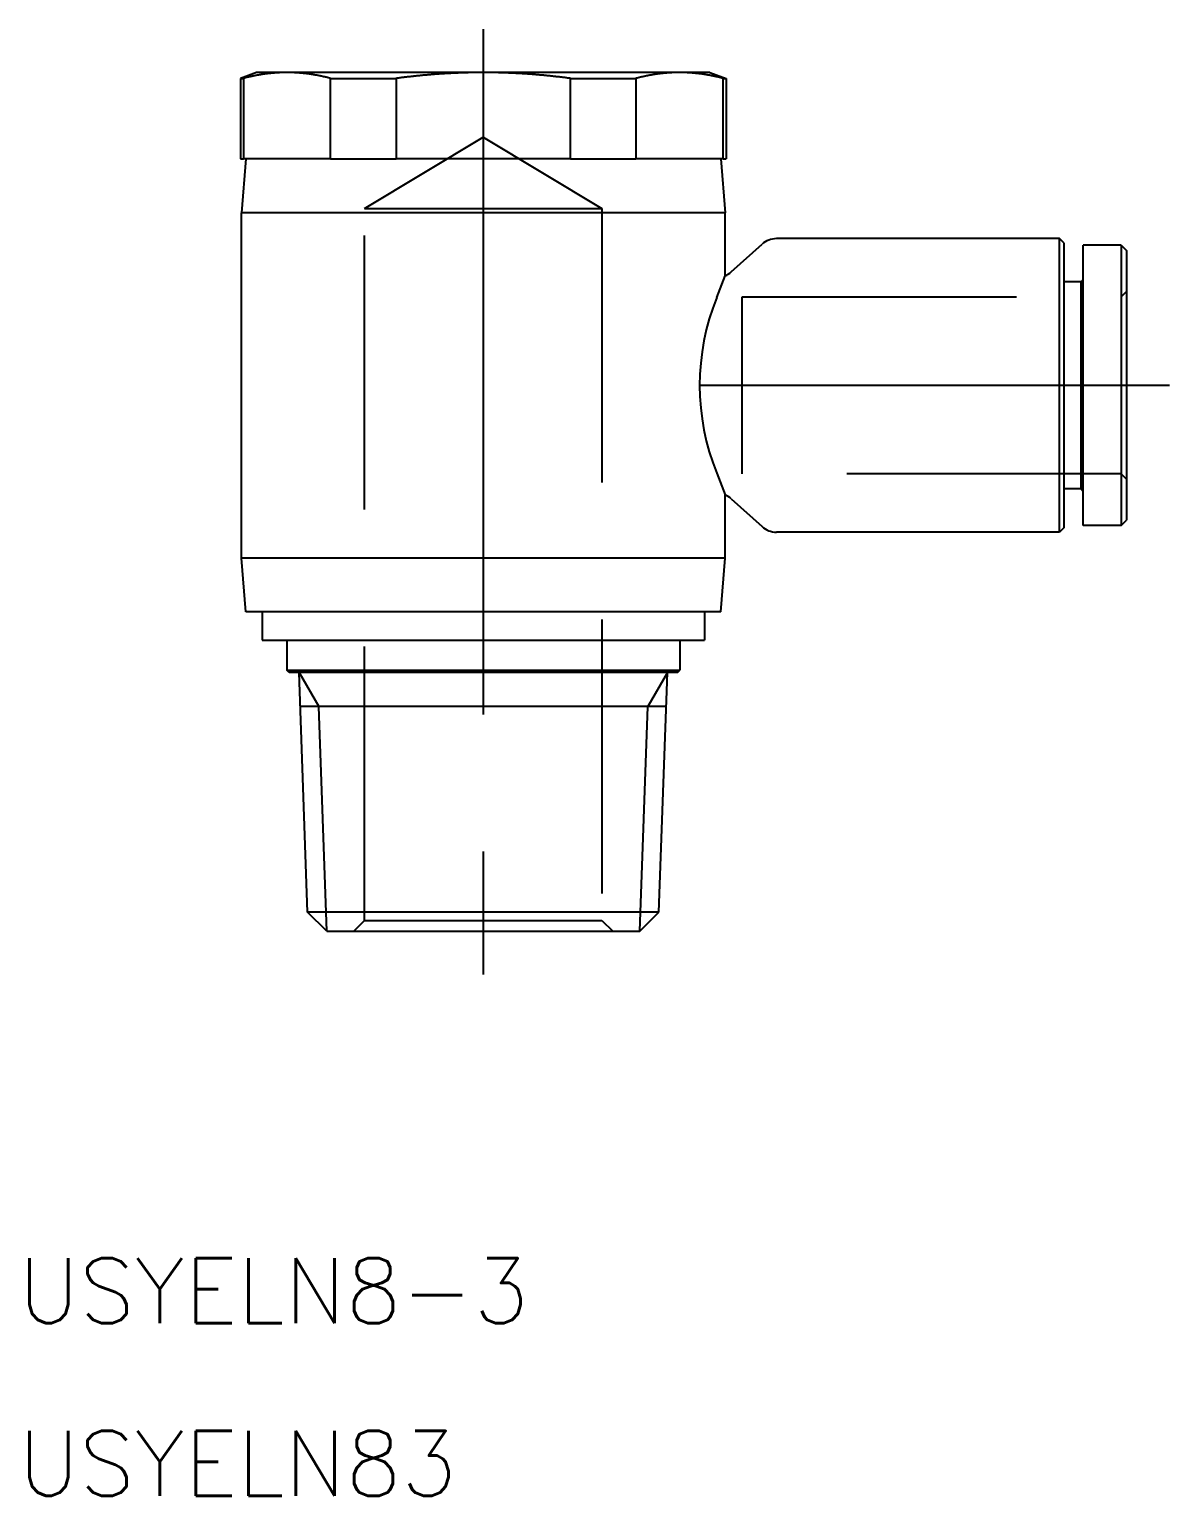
# Model space of a CAD drawing. Extents: x -50.8 to 45.6, y -51.5 to 16.5.
# Drawn here: x -50.8 to 2, y -51.5 to 16.5 of the extents above; entities that cross this region are included whole.
import ezdxf

# ---------------------------------------------------------------- set-up
doc = ezdxf.new("R2010")
doc.units = 0
doc.linetypes.add('CENTER', pattern=[50.8, 31.75, -6.35, 6.35, -6.35])
doc.linetypes.add('DASHED', pattern=[19.05, 12.7, -6.35])
doc.layers.get('0').update_dxf_attribs({"linetype": 'CONTINUOUS'})
doc.layers.add('CENTER', color=1, linetype='CENTER')
doc.styles.get("Standard").update_dxf_attribs({"font": 'txt.shx', "height": 3, "bigfont": 'bigfont.shx'})

msp = doc.modelspace()

# ---------------------------------------------------------------- linework, layer by layer
at = {"color": 7, "linetype": 'CONTINUOUS'}
for p, q in [((-40.3, 14.5), (-41.05, 14.227)), ((-38.893, 14.5), (-40.3, 14.5)), ((-29.8, 14.5), (-38.893, 14.5)), ((-20.707, 14.5), (-29.8, 14.5)), ((-19.3, 14.5), (-20.707, 14.5)), ((-19.3, 14.5), (-18.55, 14.227)), ((-41.05, 14.227), (-41.05, 10.5)), ((-41.05, 14.227), (-40.913, 14.227)), ((-40.913, 14.227), (-40.913, 10.5)), ((-36.874, 14.227), (-33.839, 14.227)), ((-36.874, 10.5), (-36.874, 14.227)), ((-33.839, 14.227), (-33.839, 10.5)), ((-25.761, 10.5), (-25.761, 14.227)), ((-25.761, 14.227), (-22.726, 14.227)), ((-22.726, 14.227), (-22.726, 10.5)), ((-18.687, 10.5), (-18.687, 14.227)), ((-18.687, 14.227), (-18.55, 14.227)), ((-18.55, 14.227), (-18.55, 10.5)), ((-41.05, 10.5), (-40.913, 10.5)), ((-40.8, 10.5), (-41, 8)), ((-40.533, 10.5), (-40.913, 10.5)), ((-37.254, 10.5), (-40.533, 10.5)), ((-36.874, 10.5), (-37.254, 10.5)), ((-36.874, 10.5), (-33.839, 10.5)), ((-33.079, 10.5), (-33.839, 10.5)), ((-26.521, 10.5), (-33.079, 10.5)), ((-25.761, 10.5), (-26.521, 10.5)), ((-25.761, 10.5), (-22.726, 10.5)), ((-22.346, 10.5), (-22.726, 10.5)), ((-19.067, 10.5), (-22.346, 10.5)), ((-18.687, 10.5), (-19.067, 10.5)), ((-18.8, 10.5), (-18.6, 8)), ((-18.687, 10.5), (-18.55, 10.5)), ((-18.6, 8), (-41, 8)), ((-41, -8), (-41, 8)), ((-18.6, 5.077), (-18.6, 8)), ((-3.1, 6.8), (-16.216, 6.8)), ((-3.1, -6.8), (-3.1, 6.8)), ((-2.9, 6.6), (-3.1, 6.8)), ((-18.315, 5.257), (-16.885, 6.543)), ((-2.9, 6.6), (-2.9, -6.6)), ((-0.25, 6.5), (-2, 6.5)), ((-2, -6.5), (-2, 6.5)), ((-0.25, 6.5), (-0.25, -6.5)), ((-0.25, 6.5), (0, 6.25)), ((0, 6.25), (0, -6.25)), ((-18.984, 4.068), (-18.6, 5.077)), ((-2.1, 4.8), (-2.9, 4.8)), ((-2.1, 4.8), (-2, 4.9)), ((-2.1, -4.8), (-2.1, 4.8)), ((-18.984, -4.068), (-18.6, -5.077)), ((-18.6, -8), (-18.6, -5.077)), ((-18.315, -5.257), (-16.885, -6.543)), ((-2.1, -4.8), (-2.9, -4.8)), ((-2.1, -4.8), (-2, -4.9)), ((-2.9, -6.6), (-3.1, -6.8)), ((-0.25, -6.5), (-2, -6.5)), ((-0.25, -6.5), (0, -6.25)), ((-3.1, -6.8), (-16.216, -6.8)), ((-18.6, -8), (-41, -8)), ((-40.8, -10.5), (-41, -8)), ((-18.8, -10.5), (-18.6, -8)), ((-18.8, -10.5), (-40.8, -10.5)), ((-40.05, -10.5), (-40.05, -11.8)), ((-19.55, -10.5), (-19.55, -11.8)), ((-40.05, -11.8), (-19.55, -11.8)), ((-38.9, -11.8), (-38.9, -13.2)), ((-20.7, -11.8), (-20.7, -13.2)), ((-38.9, -13.2), (-20.7, -13.2)), ((-38.8, -13.3), (-38.9, -13.2)), ((-20.8, -13.3), (-38.8, -13.3)), ((-37.94, -24.413), (-38.328, -13.3)), ((-21.66, -24.413), (-21.272, -13.3)), ((-20.8, -13.3), (-20.7, -13.2)), ((-21.327, -14.878), (-38.273, -14.878)), ((-21.66, -24.413), (-37.94, -24.413)), ((-37.053, -25.3), (-37.94, -24.413)), ((-22.547, -25.3), (-21.66, -24.413)), ((-37.053, -25.3), (-22.547, -25.3))]:
    msp.add_line(p, q, dxfattribs=at)
at = {"color": 3, "linetype": 'DASHED'}
for p, q in [((-35.3, 8.2), (-29.8, 11.505)), ((-29.8, 11.505), (-24.3, 8.2)), ((-35.3, -24.8), (-35.3, 8.2)), ((-35.3, 8.2), (-24.3, 8.2)), ((-24.3, 8.2), (-24.3, -24.8)), ((-17.8, 4.1), (-0.25, 4.1)), ((-17.8, -4.1), (-17.8, 4.1)), ((-0.25, 4.1), (0, 4.35)), ((-0.25, -4.1), (-17.8, -4.1)), ((0, -4.35), (-0.25, -4.1)), ((-35.8, -25.3), (-35.3, -24.8)), ((-35.3, -24.8), (-24.3, -24.8)), ((-24.3, -24.8), (-23.8, -25.3))]:
    msp.add_line(p, q, dxfattribs=at)
at = {"color": 3, "linetype": 'CONTINUOUS'}
for p, q in [((-38.328, -13.3), (-37.417, -14.878)), ((-21.272, -13.3), (-22.183, -14.878)), ((-37.053, -25.3), (-37.417, -14.878)), ((-22.547, -25.3), (-22.183, -14.878))]:
    msp.add_line(p, q, dxfattribs=at)
at = {"color": 7}
for points in [[(-38.893, 14.5, 0), (-38.914, 14.5, 0), (-38.936, 14.5, 0), (-38.957, 14.5, 0), (-38.978, 14.499, 0), (-38.999, 14.499, 0), (-39.02, 14.499, 0), (-39.041, 14.498, 0), (-39.062, 14.498, 0), (-39.084, 14.498, 0), (-39.105, 14.497, 0), (-39.126, 14.496, 0), (-39.147, 14.495, 0), (-39.168, 14.495, 0), (-39.189, 14.494, 0), (-39.21, 14.493, 0), (-39.231, 14.492, 0), (-39.252, 14.491, 0), (-39.273, 14.49, 0), (-39.294, 14.489, 0), (-39.315, 14.488, 0), (-39.336, 14.486, 0), (-39.357, 14.485, 0), (-39.378, 14.484, 0), (-39.399, 14.482, 0), (-39.42, 14.481, 0), (-39.441, 14.479, 0), (-39.462, 14.478, 0), (-39.483, 14.476, 0), (-39.504, 14.474, 0), (-39.525, 14.472, 0), (-39.546, 14.47, 0), (-39.567, 14.469, 0), (-39.588, 14.467, 0), (-39.609, 14.465, 0), (-39.63, 14.463, 0), (-39.651, 14.46, 0), (-39.672, 14.458, 0), (-39.693, 14.456, 0), (-39.714, 14.454, 0), (-39.735, 14.451, 0), (-39.756, 14.449, 0), (-39.777, 14.446, 0), (-39.798, 14.444, 0), (-39.819, 14.441, 0), (-39.84, 14.438, 0), (-39.862, 14.435, 0), (-39.883, 14.433, 0), (-39.904, 14.43, 0), (-39.925, 14.427, 0), (-39.946, 14.424, 0), (-39.967, 14.421, 0), (-39.988, 14.418, 0), (-40.009, 14.415, 0), (-40.03, 14.411, 0), (-40.051, 14.408, 0), (-40.073, 14.405, 0), (-40.094, 14.401, 0), (-40.115, 14.398, 0), (-40.136, 14.394, 0), (-40.157, 14.391, 0), (-40.179, 14.387, 0), (-40.2, 14.383, 0), (-40.221, 14.38, 0), (-40.242, 14.376, 0), (-40.264, 14.372, 0), (-40.285, 14.368, 0), (-40.306, 14.364, 0), (-40.328, 14.36, 0), (-40.349, 14.356, 0), (-40.37, 14.352, 0), (-40.392, 14.347, 0), (-40.413, 14.343, 0), (-40.435, 14.339, 0), (-40.456, 14.334, 0), (-40.478, 14.33, 0), (-40.499, 14.325, 0), (-40.521, 14.321, 0), (-40.542, 14.316, 0), (-40.564, 14.311, 0), (-40.586, 14.306, 0), (-40.607, 14.302, 0), (-40.629, 14.297, 0), (-40.65, 14.292, 0), (-40.672, 14.287, 0), (-40.694, 14.281, 0), (-40.716, 14.276, 0), (-40.737, 14.271, 0), (-40.759, 14.266, 0), (-40.781, 14.26, 0), (-40.803, 14.255, 0), (-40.825, 14.25, 0), (-40.847, 14.244, 0), (-40.869, 14.238, 0), (-40.891, 14.233, 0), (-40.913, 14.227, 0)], [(-36.874, 14.227, 0), (-36.896, 14.233, 0), (-36.918, 14.238, 0), (-36.94, 14.244, 0), (-36.962, 14.25, 0), (-36.984, 14.255, 0), (-37.005, 14.26, 0), (-37.027, 14.266, 0), (-37.049, 14.271, 0), (-37.071, 14.276, 0), (-37.093, 14.281, 0), (-37.114, 14.287, 0), (-37.136, 14.292, 0), (-37.158, 14.297, 0), (-37.179, 14.302, 0), (-37.201, 14.306, 0), (-37.223, 14.311, 0), (-37.244, 14.316, 0), (-37.266, 14.321, 0), (-37.287, 14.325, 0), (-37.309, 14.33, 0), (-37.33, 14.334, 0), (-37.352, 14.339, 0), (-37.373, 14.343, 0), (-37.395, 14.347, 0), (-37.416, 14.352, 0), (-37.437, 14.356, 0), (-37.459, 14.36, 0), (-37.48, 14.364, 0), (-37.501, 14.368, 0), (-37.523, 14.372, 0), (-37.544, 14.376, 0), (-37.565, 14.38, 0), (-37.587, 14.383, 0), (-37.608, 14.387, 0), (-37.629, 14.391, 0), (-37.65, 14.394, 0), (-37.672, 14.398, 0), (-37.693, 14.401, 0), (-37.714, 14.405, 0), (-37.735, 14.408, 0), (-37.756, 14.411, 0), (-37.777, 14.415, 0), (-37.798, 14.418, 0), (-37.819, 14.421, 0), (-37.841, 14.424, 0), (-37.862, 14.427, 0), (-37.883, 14.43, 0), (-37.904, 14.433, 0), (-37.925, 14.435, 0), (-37.946, 14.438, 0), (-37.967, 14.441, 0), (-37.988, 14.444, 0), (-38.009, 14.446, 0), (-38.03, 14.449, 0), (-38.051, 14.451, 0), (-38.072, 14.454, 0), (-38.093, 14.456, 0), (-38.114, 14.458, 0), (-38.135, 14.46, 0), (-38.156, 14.463, 0), (-38.177, 14.465, 0), (-38.198, 14.467, 0), (-38.219, 14.469, 0), (-38.24, 14.47, 0), (-38.261, 14.472, 0), (-38.282, 14.474, 0), (-38.303, 14.476, 0), (-38.324, 14.478, 0), (-38.345, 14.479, 0), (-38.366, 14.481, 0), (-38.387, 14.482, 0), (-38.408, 14.484, 0), (-38.429, 14.485, 0), (-38.45, 14.486, 0), (-38.471, 14.488, 0), (-38.492, 14.489, 0), (-38.513, 14.49, 0), (-38.534, 14.491, 0), (-38.555, 14.492, 0), (-38.576, 14.493, 0), (-38.597, 14.494, 0), (-38.619, 14.495, 0), (-38.64, 14.495, 0), (-38.661, 14.496, 0), (-38.682, 14.497, 0), (-38.703, 14.498, 0), (-38.724, 14.498, 0), (-38.745, 14.498, 0), (-38.766, 14.499, 0), (-38.787, 14.499, 0), (-38.809, 14.499, 0), (-38.83, 14.5, 0), (-38.851, 14.5, 0), (-38.872, 14.5, 0), (-38.893, 14.5, 0)], [(-29.8, 14.5, 0), (-29.842, 14.5, 0), (-29.885, 14.5, 0), (-29.927, 14.5, 0), (-29.97, 14.499, 0), (-30.012, 14.499, 0), (-30.054, 14.499, 0), (-30.096, 14.498, 0), (-30.139, 14.498, 0), (-30.181, 14.498, 0), (-30.223, 14.497, 0), (-30.265, 14.496, 0), (-30.307, 14.495, 0), (-30.349, 14.495, 0), (-30.392, 14.494, 0), (-30.434, 14.493, 0), (-30.476, 14.492, 0), (-30.518, 14.491, 0), (-30.56, 14.49, 0), (-30.602, 14.489, 0), (-30.644, 14.488, 0), (-30.686, 14.486, 0), (-30.728, 14.485, 0), (-30.77, 14.484, 0), (-30.812, 14.482, 0), (-30.854, 14.481, 0), (-30.896, 14.479, 0), (-30.938, 14.478, 0), (-30.98, 14.476, 0), (-31.022, 14.474, 0), (-31.064, 14.472, 0), (-31.106, 14.47, 0), (-31.148, 14.469, 0), (-31.19, 14.467, 0), (-31.232, 14.465, 0), (-31.274, 14.463, 0), (-31.316, 14.46, 0), (-31.358, 14.458, 0), (-31.4, 14.456, 0), (-31.442, 14.454, 0), (-31.484, 14.451, 0), (-31.526, 14.449, 0), (-31.568, 14.446, 0), (-31.61, 14.444, 0), (-31.652, 14.441, 0), (-31.695, 14.438, 0), (-31.737, 14.435, 0), (-31.779, 14.433, 0), (-31.821, 14.43, 0), (-31.863, 14.427, 0), (-31.905, 14.424, 0), (-31.948, 14.421, 0), (-31.99, 14.418, 0), (-32.032, 14.415, 0), (-32.074, 14.411, 0), (-32.117, 14.408, 0), (-32.159, 14.405, 0), (-32.201, 14.401, 0), (-32.244, 14.398, 0), (-32.286, 14.394, 0), (-32.328, 14.391, 0), (-32.371, 14.387, 0), (-32.413, 14.383, 0), (-32.456, 14.38, 0), (-32.498, 14.376, 0), (-32.541, 14.372, 0), (-32.584, 14.368, 0), (-32.626, 14.364, 0), (-32.669, 14.36, 0), (-32.712, 14.356, 0), (-32.755, 14.352, 0), (-32.797, 14.347, 0), (-32.84, 14.343, 0), (-32.883, 14.339, 0), (-32.926, 14.334, 0), (-32.969, 14.33, 0), (-33.012, 14.325, 0), (-33.055, 14.321, 0), (-33.098, 14.316, 0), (-33.141, 14.311, 0), (-33.184, 14.306, 0), (-33.228, 14.302, 0), (-33.271, 14.297, 0), (-33.314, 14.292, 0), (-33.358, 14.287, 0), (-33.401, 14.281, 0), (-33.445, 14.276, 0), (-33.488, 14.271, 0), (-33.532, 14.266, 0), (-33.576, 14.26, 0), (-33.619, 14.255, 0), (-33.663, 14.25, 0), (-33.707, 14.244, 0), (-33.751, 14.238, 0), (-33.795, 14.233, 0), (-33.839, 14.227, 0)], [(-25.761, 14.227, 0), (-25.805, 14.233, 0), (-25.849, 14.238, 0), (-25.893, 14.244, 0), (-25.937, 14.25, 0), (-25.981, 14.255, 0), (-26.024, 14.26, 0), (-26.068, 14.266, 0), (-26.112, 14.271, 0), (-26.155, 14.276, 0), (-26.199, 14.281, 0), (-26.242, 14.287, 0), (-26.286, 14.292, 0), (-26.329, 14.297, 0), (-26.372, 14.302, 0), (-26.416, 14.306, 0), (-26.459, 14.311, 0), (-26.502, 14.316, 0), (-26.545, 14.321, 0), (-26.588, 14.325, 0), (-26.631, 14.33, 0), (-26.674, 14.334, 0), (-26.717, 14.339, 0), (-26.76, 14.343, 0), (-26.803, 14.347, 0), (-26.846, 14.352, 0), (-26.888, 14.356, 0), (-26.931, 14.36, 0), (-26.974, 14.364, 0), (-27.016, 14.368, 0), (-27.059, 14.372, 0), (-27.102, 14.376, 0), (-27.144, 14.38, 0), (-27.187, 14.383, 0), (-27.229, 14.387, 0), (-27.272, 14.391, 0), (-27.314, 14.394, 0), (-27.356, 14.398, 0), (-27.399, 14.401, 0), (-27.441, 14.405, 0), (-27.483, 14.408, 0), (-27.526, 14.411, 0), (-27.568, 14.415, 0), (-27.61, 14.418, 0), (-27.652, 14.421, 0), (-27.695, 14.424, 0), (-27.737, 14.427, 0), (-27.779, 14.43, 0), (-27.821, 14.433, 0), (-27.863, 14.435, 0), (-27.905, 14.438, 0), (-27.948, 14.441, 0), (-27.99, 14.444, 0), (-28.032, 14.446, 0), (-28.074, 14.449, 0), (-28.116, 14.451, 0), (-28.158, 14.454, 0), (-28.2, 14.456, 0), (-28.242, 14.458, 0), (-28.284, 14.46, 0), (-28.326, 14.463, 0), (-28.368, 14.465, 0), (-28.41, 14.467, 0), (-28.452, 14.469, 0), (-28.494, 14.47, 0), (-28.536, 14.472, 0), (-28.578, 14.474, 0), (-28.62, 14.476, 0), (-28.662, 14.478, 0), (-28.704, 14.479, 0), (-28.746, 14.481, 0), (-28.788, 14.482, 0), (-28.83, 14.484, 0), (-28.872, 14.485, 0), (-28.914, 14.486, 0), (-28.956, 14.488, 0), (-28.998, 14.489, 0), (-29.04, 14.49, 0), (-29.082, 14.491, 0), (-29.124, 14.492, 0), (-29.166, 14.493, 0), (-29.208, 14.494, 0), (-29.251, 14.495, 0), (-29.293, 14.495, 0), (-29.335, 14.496, 0), (-29.377, 14.497, 0), (-29.419, 14.498, 0), (-29.461, 14.498, 0), (-29.504, 14.498, 0), (-29.546, 14.499, 0), (-29.588, 14.499, 0), (-29.631, 14.499, 0), (-29.673, 14.5, 0), (-29.715, 14.5, 0), (-29.758, 14.5, 0), (-29.8, 14.5, 0)], [(-20.707, 14.5, 0), (-20.728, 14.5, 0), (-20.749, 14.5, 0), (-20.77, 14.5, 0), (-20.791, 14.499, 0), (-20.813, 14.499, 0), (-20.834, 14.499, 0), (-20.855, 14.498, 0), (-20.876, 14.498, 0), (-20.897, 14.498, 0), (-20.918, 14.497, 0), (-20.939, 14.496, 0), (-20.96, 14.495, 0), (-20.981, 14.495, 0), (-21.003, 14.494, 0), (-21.024, 14.493, 0), (-21.045, 14.492, 0), (-21.066, 14.491, 0), (-21.087, 14.49, 0), (-21.108, 14.489, 0), (-21.129, 14.488, 0), (-21.15, 14.486, 0), (-21.171, 14.485, 0), (-21.192, 14.484, 0), (-21.213, 14.482, 0), (-21.234, 14.481, 0), (-21.255, 14.479, 0), (-21.276, 14.478, 0), (-21.297, 14.476, 0), (-21.318, 14.474, 0), (-21.339, 14.472, 0), (-21.36, 14.47, 0), (-21.381, 14.469, 0), (-21.402, 14.467, 0), (-21.423, 14.465, 0), (-21.444, 14.463, 0), (-21.465, 14.46, 0), (-21.486, 14.458, 0), (-21.507, 14.456, 0), (-21.528, 14.454, 0), (-21.549, 14.451, 0), (-21.57, 14.449, 0), (-21.591, 14.446, 0), (-21.612, 14.444, 0), (-21.633, 14.441, 0), (-21.654, 14.438, 0), (-21.675, 14.435, 0), (-21.696, 14.433, 0), (-21.717, 14.43, 0), (-21.738, 14.427, 0), (-21.759, 14.424, 0), (-21.78, 14.421, 0), (-21.802, 14.418, 0), (-21.823, 14.415, 0), (-21.844, 14.411, 0), (-21.865, 14.408, 0), (-21.886, 14.405, 0), (-21.907, 14.401, 0), (-21.928, 14.398, 0), (-21.95, 14.394, 0), (-21.971, 14.391, 0), (-21.992, 14.387, 0), (-22.013, 14.383, 0), (-22.035, 14.38, 0), (-22.056, 14.376, 0), (-22.077, 14.372, 0), (-22.099, 14.368, 0), (-22.12, 14.364, 0), (-22.141, 14.36, 0), (-22.163, 14.356, 0), (-22.184, 14.352, 0), (-22.205, 14.347, 0), (-22.227, 14.343, 0), (-22.248, 14.339, 0), (-22.27, 14.334, 0), (-22.291, 14.33, 0), (-22.313, 14.325, 0), (-22.334, 14.321, 0), (-22.356, 14.316, 0), (-22.377, 14.311, 0), (-22.399, 14.306, 0), (-22.421, 14.302, 0), (-22.442, 14.297, 0), (-22.464, 14.292, 0), (-22.486, 14.287, 0), (-22.507, 14.281, 0), (-22.529, 14.276, 0), (-22.551, 14.271, 0), (-22.573, 14.266, 0), (-22.595, 14.26, 0), (-22.616, 14.255, 0), (-22.638, 14.25, 0), (-22.66, 14.244, 0), (-22.682, 14.238, 0), (-22.704, 14.233, 0), (-22.726, 14.227, 0)], [(-18.687, 14.227, 0), (-18.709, 14.233, 0), (-18.731, 14.238, 0), (-18.753, 14.244, 0), (-18.775, 14.25, 0), (-18.797, 14.255, 0), (-18.819, 14.26, 0), (-18.841, 14.266, 0), (-18.863, 14.271, 0), (-18.884, 14.276, 0), (-18.906, 14.281, 0), (-18.928, 14.287, 0), (-18.95, 14.292, 0), (-18.971, 14.297, 0), (-18.993, 14.302, 0), (-19.015, 14.306, 0), (-19.036, 14.311, 0), (-19.058, 14.316, 0), (-19.079, 14.321, 0), (-19.101, 14.325, 0), (-19.122, 14.33, 0), (-19.144, 14.334, 0), (-19.165, 14.339, 0), (-19.187, 14.343, 0), (-19.208, 14.347, 0), (-19.23, 14.352, 0), (-19.251, 14.356, 0), (-19.272, 14.36, 0), (-19.294, 14.364, 0), (-19.315, 14.368, 0), (-19.336, 14.372, 0), (-19.358, 14.376, 0), (-19.379, 14.38, 0), (-19.4, 14.383, 0), (-19.421, 14.387, 0), (-19.442, 14.391, 0), (-19.464, 14.394, 0), (-19.485, 14.398, 0), (-19.506, 14.401, 0), (-19.527, 14.405, 0), (-19.549, 14.408, 0), (-19.57, 14.411, 0), (-19.591, 14.415, 0), (-19.612, 14.418, 0), (-19.633, 14.421, 0), (-19.654, 14.424, 0), (-19.675, 14.427, 0), (-19.696, 14.43, 0), (-19.717, 14.433, 0), (-19.738, 14.435, 0), (-19.759, 14.438, 0), (-19.78, 14.441, 0), (-19.802, 14.444, 0), (-19.823, 14.446, 0), (-19.844, 14.449, 0), (-19.865, 14.451, 0), (-19.886, 14.454, 0), (-19.907, 14.456, 0), (-19.928, 14.458, 0), (-19.949, 14.46, 0), (-19.97, 14.463, 0), (-19.991, 14.465, 0), (-20.012, 14.467, 0), (-20.033, 14.469, 0), (-20.054, 14.47, 0), (-20.075, 14.472, 0), (-20.096, 14.474, 0), (-20.117, 14.476, 0), (-20.138, 14.478, 0), (-20.159, 14.479, 0), (-20.18, 14.481, 0), (-20.201, 14.482, 0), (-20.222, 14.484, 0), (-20.243, 14.485, 0), (-20.264, 14.486, 0), (-20.285, 14.488, 0), (-20.306, 14.489, 0), (-20.327, 14.49, 0), (-20.348, 14.491, 0), (-20.369, 14.492, 0), (-20.39, 14.493, 0), (-20.411, 14.494, 0), (-20.432, 14.495, 0), (-20.453, 14.495, 0), (-20.474, 14.496, 0), (-20.495, 14.497, 0), (-20.516, 14.498, 0), (-20.538, 14.498, 0), (-20.559, 14.498, 0), (-20.58, 14.499, 0), (-20.601, 14.499, 0), (-20.622, 14.499, 0), (-20.643, 14.5, 0), (-20.664, 14.5, 0), (-20.686, 14.5, 0), (-20.707, 14.5, 0)]]:
    msp.add_polyline3d(points, dxfattribs=at)
at = {"color": 7, "linetype": 'CONTINUOUS'}
for centre, radius, start, end in [((-16.216, 5.8), 1, 90, 131.98721), ((-18.984, 6), 1, 292.56529, 311.98721), ((-8.962, 0), 10.816, 157.9056, 202.0944), ((-18.984, -6), 1, 48.01279, 67.43471), ((-16.216, -5.8), 1, 228.01279, 270)]:
    msp.add_arc(centre, radius, start, end, dxfattribs=at)
at = {"layer": 'CENTER', "color": 1, "linetype": 'CENTER'}
for p, q in [((-29.8, 16.5), (-29.8, -27.3)), ((2, 0), (-19.8, 0))]:
    msp.add_line(p, q, dxfattribs=at)

# ---------------------------------------------------------------- texts
at = {"color": 7, "linetype": 'CONTINUOUS'}
for s, p in [('USYELN8-3', (-51.345, -43.453)), ('USYELN83', (-51.345, -51.453))]:
    msp.add_text(s, height=3, dxfattribs=at).set_placement(p)

doc.saveas('drawing.dxf')
